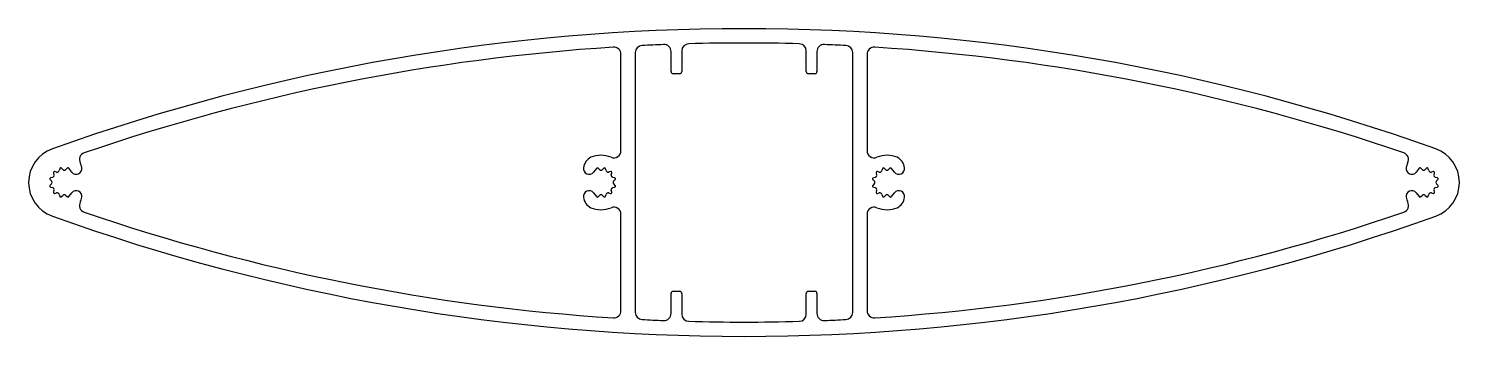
# Model space of a CAD drawing. Extents: x 510 to 710, y 504 to 547.
import ezdxf

# ---------------------------------------------------------------- set-up
doc = ezdxf.new("R2010")
doc.units = 0
doc.layers.add('01_DIK', color=3, linetype='CONTINUOUS')

msp = doc.modelspace()

# ---------------------------------------------------------------- linework, layer by layer
at = {"layer": '01_DIK', "color": 0}
for p, q in [((594.71, 544.02), (594.71, 507.73)), ((599.71, 541.38), (599.71, 544.16)), ((601.21, 544.27), (601.21, 541.38)), ((618.61, 541.38), (618.61, 544.27)), ((620.11, 544.16), (620.11, 541.38)), ((625.11, 507.73), (625.11, 544.02)), ((592.71, 530.33), (592.71, 543.79)), ((627.11, 543.79), (627.11, 530.33)), ((600.91, 541.08), (600.01, 541.08)), ((619.81, 541.08), (618.91, 541.08)), ((512.92, 526.28), (513.11, 526.1)), ((513.24, 526.6), (512.99, 526.54)), ((513.38, 527.22), (513.45, 526.97)), ((513.82, 527.34), (513.57, 527.41)), ((514.26, 527.81), (514.19, 527.55)), ((514.7, 527.69), (514.51, 527.87)), ((515.31, 527.87), (515.12, 527.69)), ((515.95, 527.33), (515.53, 527.86)), ((589.29, 527.85), (588.87, 527.32)), ((589.7, 527.68), (589.51, 527.87)), ((590.31, 527.87), (590.12, 527.68)), ((590.62, 527.55), (590.56, 527.8)), ((591.25, 527.4), (590.99, 527.33)), ((591.36, 526.96), (591.43, 527.22)), ((591.83, 526.53), (591.58, 526.6)), ((591.71, 526.09), (591.9, 526.28)), ((627.92, 526.28), (628.11, 526.09)), ((628.24, 526.6), (627.99, 526.53)), ((628.38, 527.22), (628.45, 526.96)), ((628.82, 527.33), (628.57, 527.4)), ((629.26, 527.8), (629.19, 527.55)), ((629.7, 527.68), (629.51, 527.87)), ((630.31, 527.87), (630.12, 527.68)), ((630.95, 527.32), (630.53, 527.85)), ((704.29, 527.86), (703.87, 527.33)), ((704.7, 527.69), (704.51, 527.87)), ((705.31, 527.87), (705.12, 527.69)), ((705.62, 527.55), (705.56, 527.81)), ((706.25, 527.41), (705.99, 527.34)), ((706.36, 526.97), (706.43, 527.22)), ((706.83, 526.54), (706.58, 526.6)), ((706.71, 526.1), (706.9, 526.28)), ((513.11, 525.67), (512.92, 525.49)), ((512.99, 525.24), (513.24, 525.17)), ((513.45, 524.8), (513.38, 524.55)), ((513.57, 524.36), (513.82, 524.43)), ((514.19, 524.22), (514.26, 523.96)), ((514.51, 523.9), (514.7, 524.08)), ((515.12, 524.08), (515.31, 523.9)), ((515.53, 523.91), (515.95, 524.44)), ((588.87, 524.44), (589.29, 523.9)), ((589.51, 523.89), (589.7, 524.08)), ((590.12, 524.08), (590.31, 523.89)), ((590.56, 523.96), (590.62, 524.21)), ((590.99, 524.42), (591.25, 524.36)), ((591.43, 524.54), (591.36, 524.79)), ((591.58, 525.16), (591.83, 525.23)), ((591.9, 525.48), (591.71, 525.67)), ((628.11, 525.67), (627.92, 525.48)), ((627.99, 525.23), (628.24, 525.16)), ((628.45, 524.79), (628.38, 524.54)), ((628.57, 524.36), (628.82, 524.42)), ((629.19, 524.21), (629.26, 523.96)), ((629.51, 523.89), (629.7, 524.08)), ((630.12, 524.08), (630.31, 523.89)), ((630.53, 523.9), (630.95, 524.44)), ((703.87, 524.44), (704.29, 523.91)), ((704.51, 523.9), (704.7, 524.08)), ((705.12, 524.08), (705.31, 523.9)), ((705.56, 523.96), (705.62, 524.22)), ((705.99, 524.43), (706.25, 524.36)), ((706.43, 524.55), (706.36, 524.8)), ((706.58, 525.17), (706.83, 525.24)), ((706.9, 525.49), (706.71, 525.67)), ((592.71, 507.96), (592.71, 521.43)), ((627.11, 521.43), (627.11, 507.96)), ((599.71, 507.6), (599.71, 510.38)), ((600.01, 510.68), (600.91, 510.68)), ((601.21, 510.38), (601.21, 507.48)), ((618.61, 507.48), (618.61, 510.38)), ((618.91, 510.68), (619.81, 510.68)), ((620.11, 510.38), (620.11, 507.6))]:
    msp.add_line(p, q, dxfattribs=at)
for centre, radius, start, end in [((609.91, 260.64), 286.73, 70.2938, 109.7062), ((609.91, 260.64), 284.73, 93.6777, 108.8974), ((591.71, 543.79), 1, 360, 93.6777), ((595.71, 544.02), 1, 92.8687, 180), ((609.91, 260.64), 284.73, 92.2623, 92.8687), ((598.71, 544.16), 1, 360, 92.2623), ((602.21, 544.27), 1, 91.5551, 180), ((609.91, 260.64), 284.73, 88.4449, 91.5551), ((617.61, 544.27), 1, 0, 88.4449), ((621.11, 544.16), 1, 87.7377, 180), ((609.91, 260.64), 284.73, 87.1313, 87.7377), ((624.11, 544.02), 1, 0, 87.1313), ((628.11, 543.79), 1, 86.3223, 180), ((609.91, 260.64), 284.73, 71.1026, 86.3223), ((600.01, 541.38), 0.3, 180, 270), ((600.91, 541.38), 0.3, 270, 0), ((618.91, 541.38), 0.3, 180, 270), ((619.81, 541.38), 0.3, 270, 0), ((514.91, 525.88), 5, 109.7062, 250.2938), ((518.01, 529.09), 1, 108.8974, 208.5843), ((591.71, 530.33), 1, 247.9757, 0), ((628.11, 530.33), 1, 180, 292.0243), ((701.8, 529.09), 1, 331.4157, 71.1026), ((704.91, 525.88), 5, 289.7062, 70.2938), ((515.38, 527.65), 2, 8.8802, 28.5843), ((589.44, 527.64), 2, 118.4931, 171.1202), ((589.91, 525.88), 3.8, 67.9757, 112.0315), ((629.91, 525.88), 3.8, 67.9685, 112.0243), ((630.38, 527.64), 2, 8.8798, 61.5069), ((704.44, 527.65), 2, 151.4157, 171.1198), ((513.02, 526.39), 0.15, 104.6953, 225.3047), ((512.9, 525.89), 0.3, 314.6953, 45.3047), ((513.16, 526.89), 0.3, 284.6953, 15.3047), ((513.53, 527.26), 0.15, 74.6953, 195.3047), ((513.9, 527.63), 0.3, 254.6953, 345.3047), ((514.4, 527.77), 0.15, 44.6953, 165.3047), ((514.91, 527.9), 0.3, 224.6953, 315.3046), ((515.41, 527.77), 0.15, 37.929, 135.3046), ((516.57, 527.84), 0.8, 219.4689, 8.8802), ((588.25, 527.83), 0.8, 171.1202, 320.5311), ((589.4, 527.76), 0.15, 44.6954, 142.0709), ((589.91, 527.89), 0.3, 224.6954, 315.3047), ((590.41, 527.76), 0.15, 14.6953, 135.3047), ((590.92, 527.62), 0.3, 194.6953, 285.3047), ((591.29, 527.26), 0.15, 344.6953, 105.3047), ((591.65, 526.89), 0.3, 164.6953, 255.3047), ((591.92, 525.88), 0.3, 134.6953, 225.3047), ((591.79, 526.38), 0.15, 314.6953, 75.3047), ((628.02, 526.38), 0.15, 104.6953, 225.3047), ((627.9, 525.88), 0.3, 314.6953, 45.3047), ((628.16, 526.89), 0.3, 284.6953, 15.3047), ((628.53, 527.26), 0.15, 74.6953, 195.3047), ((628.9, 527.62), 0.3, 254.6953, 345.3047), ((629.4, 527.76), 0.15, 44.6953, 165.3047), ((629.91, 527.89), 0.3, 224.6953, 315.3046), ((630.41, 527.76), 0.15, 37.9291, 135.3046), ((631.57, 527.83), 0.8, 219.4689, 8.8798), ((703.25, 527.84), 0.8, 171.1198, 320.5311), ((704.4, 527.77), 0.15, 44.6954, 142.071), ((704.91, 527.9), 0.3, 224.6954, 315.3047), ((705.41, 527.77), 0.15, 14.6953, 135.3047), ((705.92, 527.63), 0.3, 194.6953, 285.3047), ((706.29, 527.26), 0.15, 344.6953, 105.3047), ((706.65, 526.89), 0.3, 164.6953, 255.3047), ((706.92, 525.89), 0.3, 134.6953, 225.3047), ((706.79, 526.39), 0.15, 314.6953, 75.3047), ((513.02, 525.38), 0.15, 134.6953, 255.3047), ((513.16, 524.88), 0.3, 344.6953, 75.3047), ((513.53, 524.51), 0.15, 164.6953, 285.3047), ((513.9, 524.14), 0.3, 14.6953, 105.3047), ((514.91, 523.87), 0.3, 44.6954, 135.3047), ((516.57, 523.94), 0.8, 351.1202, 140.5311), ((588.25, 523.93), 0.8, 39.4689, 188.8802), ((589.91, 523.87), 0.3, 44.6953, 135.3046), ((590.92, 524.14), 0.3, 74.6953, 165.3047), ((591.29, 524.5), 0.15, 254.6953, 15.3047), ((591.65, 524.87), 0.3, 104.6953, 195.3047), ((591.79, 525.37), 0.15, 284.6953, 45.3047), ((628.02, 525.37), 0.15, 134.6953, 255.3047), ((628.16, 524.87), 0.3, 344.6953, 75.3047), ((628.53, 524.5), 0.15, 164.6953, 285.3047), ((628.9, 524.14), 0.3, 14.6953, 105.3047), ((629.91, 523.87), 0.3, 44.6954, 135.3047), ((631.57, 523.93), 0.8, 351.1198, 140.5311), ((703.25, 523.94), 0.8, 39.4689, 188.8798), ((704.91, 523.87), 0.3, 44.6953, 135.3046), ((705.92, 524.14), 0.3, 74.6953, 165.3047), ((706.29, 524.51), 0.15, 254.6953, 15.3047), ((706.65, 524.88), 0.3, 104.6953, 195.3047), ((706.79, 525.38), 0.15, 284.6953, 45.3047), ((514.4, 524), 0.15, 194.6953, 315.3047), ((515.41, 524), 0.15, 224.6954, 322.0709), ((518.01, 522.67), 1, 151.1719, 251.1013), ((515.38, 524.12), 2, 331.1719, 351.1202), ((589.44, 524.11), 2, 188.8802, 241.5085), ((589.91, 525.88), 3.8, 247.9692, 292.0243), ((589.4, 524), 0.15, 217.929, 315.3046), ((590.41, 524), 0.15, 224.6953, 345.3047), ((591.71, 521.43), 1, 0, 112.0243), ((628.11, 521.43), 1, 67.9757, 180), ((629.91, 525.88), 3.8, 247.9757, 292.0308), ((629.4, 524), 0.15, 194.6953, 315.3047), ((630.41, 524), 0.15, 224.6954, 322.071), ((630.38, 524.11), 2, 298.4915, 351.1198), ((701.81, 522.67), 1, 288.8987, 28.8281), ((704.44, 524.12), 2, 188.8798, 208.8281), ((704.4, 524), 0.15, 217.9291, 315.3046), ((705.41, 524), 0.15, 224.6953, 345.3047), ((609.91, 791.11), 286.73, 250.2938, 289.7062), ((609.91, 791.11), 284.73, 251.1013, 266.3223), ((609.91, 791.11), 284.73, 273.6777, 288.8987), ((600.01, 510.38), 0.3, 90, 180), ((600.91, 510.38), 0.3, 0, 90), ((618.91, 510.38), 0.3, 90, 180), ((619.81, 510.38), 0.3, 0, 90), ((591.71, 507.96), 1, 266.3223, 0), ((595.71, 507.73), 1, 180, 267.1313), ((609.91, 791.11), 284.73, 267.1313, 267.7377), ((598.71, 507.6), 1, 267.7377, 0), ((602.21, 507.48), 1, 180, 268.4449), ((609.91, 791.11), 284.73, 268.4449, 271.5551), ((617.61, 507.48), 1, 271.5551, 360), ((621.11, 507.6), 1, 180, 272.2623), ((609.91, 791.11), 284.73, 272.2623, 272.8687), ((624.11, 507.73), 1, 272.8687, 0), ((628.11, 507.96), 1, 180, 273.6777)]:
    msp.add_arc(centre, radius, start, end, dxfattribs=at)

doc.saveas('drawing.dxf')
